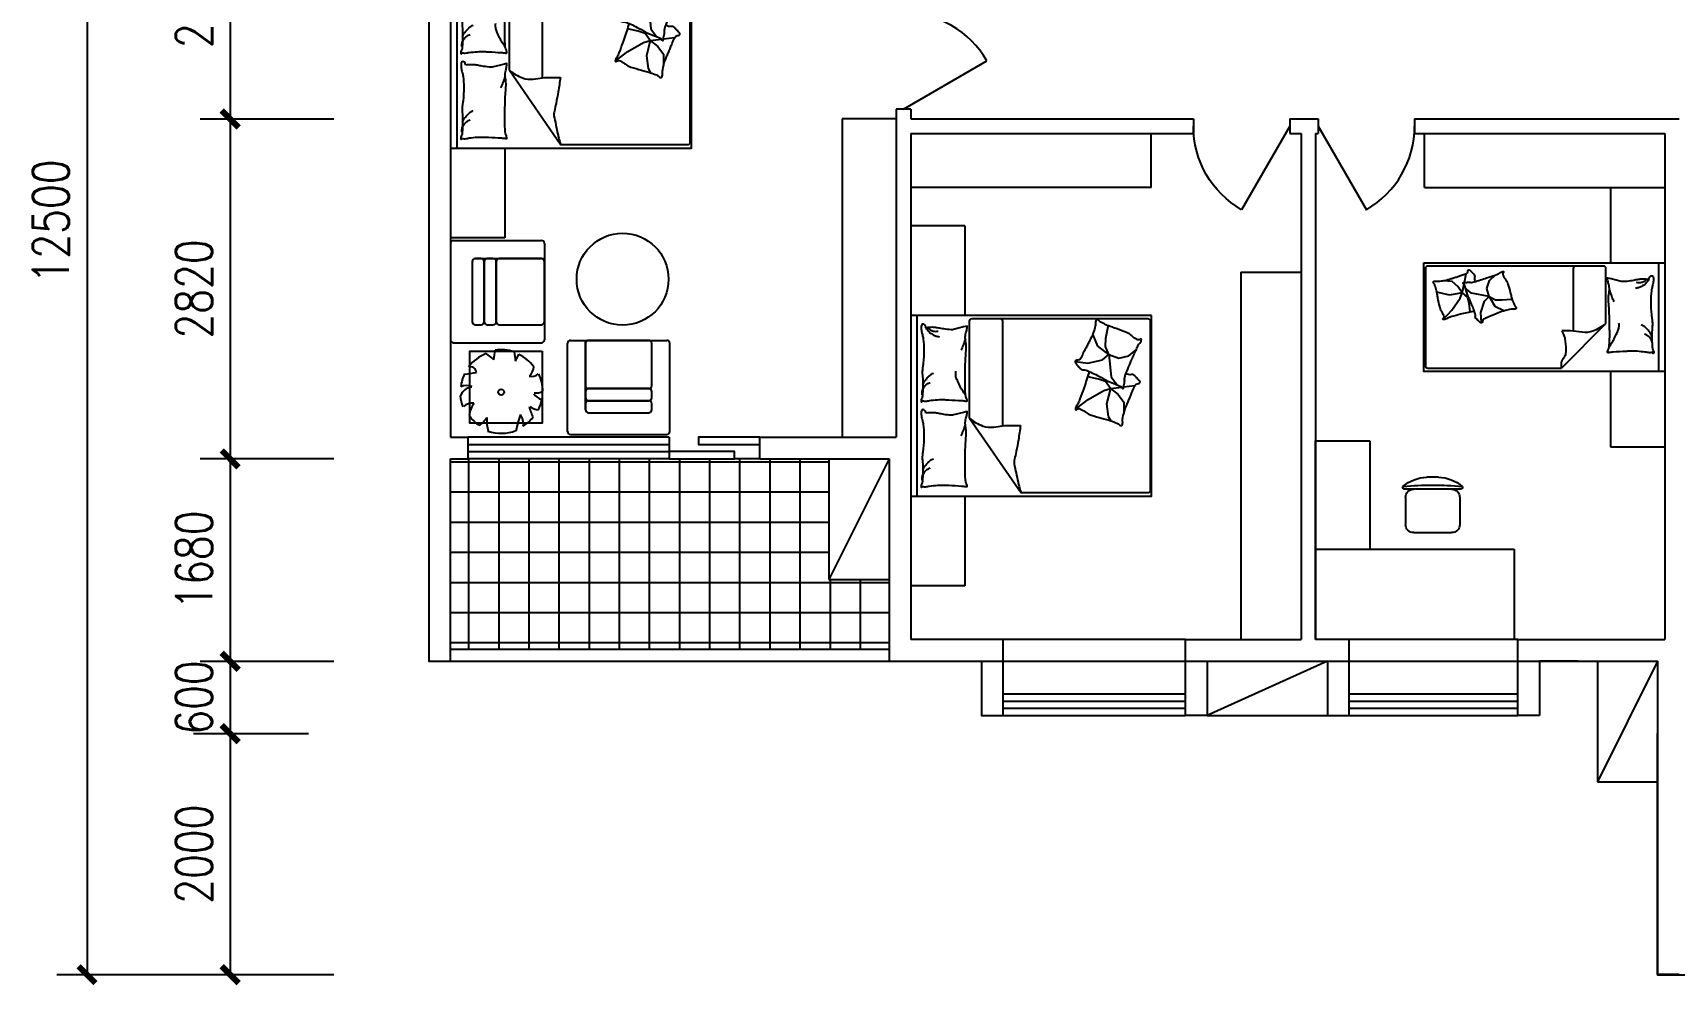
# Model space of a CAD drawing. Header units: millimetres. Extents: x 1580 to 35621, y 690 to 28147.
# Drawn here: x 3427 to 17051, y 11263 to 19173 of the extents above; entities that cross this region are included whole.
import ezdxf
from ezdxf.enums import TextEntityAlignment as Align

# ---------------------------------------------------------------- set-up
doc = ezdxf.new("R2010")
doc.units = ezdxf.units.MM
for name, color, linetype in [('AXIS', 3, 'Continuous'), ('FUR', 6, 'Continuous'), ('PUB_DIM', 3, 'Continuous'), ('RUB', 113, 'Continuous'), ('WALL', 4, 'Continuous'), ('WINDOW', 5, 'Continuous'), ('WINDOW_TEXT', 7, 'Continuous')]:
    doc.layers.add(name, color=color, linetype=linetype)
doc.styles.add('DIM_FONT', font='SIMPLEX.shx', dxfattribs={"width": 0.8})
doc.styles.add('SIMPLEX', font='SIMPLEX.SHX')
doc.styles.get("Standard").update_dxf_attribs({"font": 'arial.ttf'})
doc.dimstyles.new('AXIS', dxfattribs={"dimtxt": 300, "dimasz": 1, "dimexe": 250, "dimexo": 300, "dimgap": 150, "dimtad": 1, "dimdec": 0, "dimdsep": 46, "dimtxsty": 'DIM_FONT', "dimblk": '_DIMX', "dimblk1": 'ARCHTICK', "dimblk2": 'ARCHTICK', "dimcen": 0.1, "dimse1": 1, "dimse2": 1, "dimclrt": 7, "dimadec": 0, "dimazin": 0, "dimtfac": 1, "dimtdec": 0, "dimtix": 1, "dimtmove": 2, "dimatfit": 3, "dimldrblk": '_DIMX', "dimfxl": 1, "dimtolj": 1, "dimtzin": 0, "dimarcsym": 0})
doc.dimstyles.new('DIMB', dxfattribs={"dimtxt": 300, "dimasz": 1, "dimexe": 250, "dimexo": 300, "dimgap": 150, "dimtad": 1, "dimdec": 0, "dimdsep": 46, "dimtxsty": 'DIM_FONT', "dimblk": '_DIMX', "dimblk1": 'ARCHTICK', "dimblk2": 'ARCHTICK', "dimcen": 0.1, "dimse2": 1, "dimclrt": 7, "dimadec": 0, "dimazin": 0, "dimtfac": 1, "dimtdec": 0, "dimtix": 1, "dimtmove": 2, "dimatfit": 3, "dimldrblk": '_DIMX', "dimfxl": 1, "dimtolj": 1, "dimtzin": 0, "dimarcsym": 0})
doc.dimstyles.new('DIMN', dxfattribs={"dimtxt": 300, "dimasz": 1, "dimexe": 250, "dimexo": 300, "dimgap": 150, "dimtad": 1, "dimdec": 0, "dimdsep": 46, "dimtxsty": 'DIM_FONT', "dimblk": '_DIMX', "dimblk1": 'ARCHTICK', "dimblk2": 'ARCHTICK', "dimcen": 0.1, "dimclrt": 7, "dimadec": 0, "dimazin": 0, "dimtfac": 1, "dimtdec": 0, "dimtix": 1, "dimtmove": 2, "dimatfit": 3, "dimldrblk": '_DIMX', "dimfxl": 1, "dimtolj": 1, "dimtzin": 0, "dimarcsym": 0})

# ---------------------------------------------------------------- blocks, each defined once
blk = doc.blocks.new('_DIMX')
at = {"const_width": 50}
blk.add_lwpolyline([(-70, -70), (70, 70)], dxfattribs=at)
blk = doc.blocks.new('*D49')
at = {"color": 0, "linetype": 'ByBlock', "transparency": 16777216}
for p, q in [((-132999, -19050), (-135297, -19050)), ((-135047, -19051), (-135047, -31549)), ((-132999, -31550), (-135297, -31550))]:
    blk.add_line(p, q, dxfattribs=at)
at = {"layer": 'DEFPOINTS', "color": 0, "linetype": 'ByBlock', "transparency": 16777216}
for p in [(-132699, -19050), (-135047, -31550), (-132699, -31550)]:
    blk.add_point(p, dxfattribs=at)
at = {"color": 0, "linetype": 'ByBlock', "transparency": 16777216}
for p, rotation in [((-135047, -19050), 90), ((-135047, -31550), 270)]:
    blk.add_blockref('_DIMX', p, dxfattribs=dict(at, rotation=rotation))
at = {"color": 7, "linetype": 'ByBlock', "transparency": 16777216, "insert": (-135347, -25300), "char_height": 300, "attachment_point": 5, "rotation": 90, "style": 'DIM_FONT'}
blk.add_mtext('\\A1;12500', dxfattribs=at)
blk = doc.blocks.new('_ARCHTICK')
at = {"color": 0, "linetype": 'ByBlock', "const_width": 0.15}
blk.add_lwpolyline([(-0.5, -0.5), (0.5, 0.5)], dxfattribs=at)
blk = doc.blocks.new('*D48')
at = {"color": 0, "linetype": 'ByBlock', "transparency": 16777216}
blk.add_line((-133859, -29551), (-133859, -31549), dxfattribs=at)
at = {"layer": 'DEFPOINTS', "color": 0, "linetype": 'ByBlock', "transparency": 16777216}
for p in [(-132699, -29550), (-133859, -31550), (-132699, -31550)]:
    blk.add_point(p, dxfattribs=at)
at = {"color": 0, "linetype": 'ByBlock', "transparency": 16777216}
for p, rotation in [((-133859, -29550), 90), ((-133859, -31550), 270)]:
    blk.add_blockref('_DIMX', p, dxfattribs=dict(at, rotation=rotation))
at = {"color": 7, "linetype": 'ByBlock', "transparency": 16777216, "insert": (-134159, -30550), "char_height": 300, "attachment_point": 5, "rotation": 90, "style": 'DIM_FONT'}
blk.add_mtext('\\A1;2000', dxfattribs=at)
blk = doc.blocks.new('_DBLK')
blk.add_line((-0.5, 0), (0, -0.866))
blk.add_arc((-0.5, 0), 1, 300, 0)
at = {"style": 'SIMPLEX', "flags": 9}
blk.add_attdef('A', text='', height=1, dxfattribs=at).set_placement((0, 1.5), align=Align.MIDDLE)
blk = doc.blocks.new('M_C54TQD')
for p, q in [((0, -52), (1500, -52)), ((26, -509), (26, -1968)), ((853, -489), (46, -489)), ((853, -489), (1472, -916)), ((46, -761), (915, -761)), ((1472, -1968), (1472, -916)), ((395, -1471), (369, -1593)), ((381, -1368), (395, -1471)), ((528, -1559), (509, -1470)), ((698, -1472), (623, -1603)), ((778, -1368), (698, -1472)), ((188, -1621), (90, -1638)), ((161, -1514), (137, -1518)), ((255, -1552), (161, -1514)), ((257, -1618), (188, -1621)), ((324, -1645), (255, -1552)), ((324, -1645), (257, -1618)), ((369, -1593), (324, -1645)), ((548, -1617), (528, -1559)), ((605, -1658), (548, -1617)), ((623, -1603), (605, -1658)), ((605, -1658), (734, -1626)), ((734, -1626), (837, -1640)), ((90, -1638), (87, -1645)), ((324, -1645), (510, -1664)), ((324, -1645), (355, -1728)), ((355, -1728), (335, -1810)), ((510, -1664), (560, -1700)), ((560, -1700), (572, -1709)), ((592, -1767), (580, -1861)), ((605, -1658), (594, -1752)), ((605, -1658), (655, -1721)), ((655, -1721), (720, -1769)), ((720, -1769), (813, -1769)), ((837, -1640), (873, -1660)), ((335, -1810), (281, -1873)), ((46, -1988), (1452, -1988))]:
    blk.add_line(p, q)
blk.add_lwpolyline([(0, -2000), (0, 0), (1500, 0), (1500, -2000)], close=True)
for points in [[(101, -127, -0.263368), (73, -108, -0.494818), (82, -89, -0.049225), (100, -88, -0.036831), (124, -89, -0.031893), (161, -97, 0.035782), (195, -104, 0.032941), (285, -110, 0.026564), (396, -104, 0.017905), (434, -99, -0.033397), (454, -97, -0.03204), (491, -97, 0.018442), (555, -101, 0.010837), (620, -100, 0.014624), (668, -97, 0.111249), (691, -89, -0.153708), (708, -86, -0.076444), (715, -87, -0.215512), (717, -89, -0.585858), (714, -92, 0.363489), (709, -95, 0.191716), (709, -106, -0.129675), (711, -123, -0.01735), (708, -140, 0.019326), (706, -155, 0.018818), (699, -223, 0.021828), (698, -283, 0.006204), (700, -316, 0.001963), (706, -423, 0.028341), (710, -459, -0.117014), (709, -468, -0.36606), (708, -469, -0.03973), (694, -466, -0.048309), (681, -461, 0.062981), (670, -457, 0.04058), (647, -454, 0.014345), (580, -451, 0.005484), (454, -452, 0.007153), (358, -455, 0.008762), (316, -458, -0.008153), (270, -461, -0.06251), (213, -456, 0.078669), (167, -454, 0.047825), (145, -459, -0.034494), (114, -466, -0.023571), (89, -469, -0.510228), (88, -468), (95, -438), (116, -356, 0.073041), (118, -336, 0.023305), (112, -275, 0.018299), (108, -252, -0.01097), (101, -214, -0.042281), (98, -180, -0.027201), (101, -126)], [(101, -127, -0.077379), (136, -152, -0.077379), (161, -187, -0.047525), (171, -211, -0.047525), (176, -238)], [(575, -101, 0.027842), (551, -111, 0.048685), (539, -119, 0.023666), (511, -144, 0.031223), (492, -164, 0.046801), (486, -172, 0.023191), (478, -189)], [(657, -95, 0.088153), (622, -98, 0.088153), (591, -114, 0.077547), (569, -135, 0.077547), (555, -162)], [(810, -127, -0.263368), (782, -108, -0.494818), (791, -89, -0.049225), (809, -88, -0.036831), (833, -89, -0.031893), (871, -97, 0.035782), (905, -104, 0.032941), (994, -110, 0.026564), (1106, -104, 0.017905), (1143, -99, -0.033397), (1163, -97, -0.03204), (1200, -97, 0.018442), (1265, -101, 0.010837), (1329, -100, 0.014624), (1377, -97, 0.111249), (1400, -89, -0.153708), (1417, -86, -0.076444), (1424, -87, -0.215512), (1426, -89, -0.585858), (1423, -92, 0.363489), (1419, -95, 0.191716), (1419, -106, -0.129675), (1421, -123, -0.01735), (1418, -140, 0.019326), (1415, -155, 0.018818), (1408, -223, 0.021828), (1407, -283, 0.006204), (1409, -316, 0.001963), (1415, -423, 0.028341), (1419, -459, -0.117014), (1419, -468, -0.36606), (1417, -469, -0.03973), (1404, -466, -0.048309), (1390, -461, 0.062981), (1379, -457, 0.04058), (1356, -454, 0.014345), (1289, -451, 0.005484), (1164, -452, 0.007153), (1067, -455, 0.008762), (1025, -458, -0.008153), (979, -461, -0.06251), (922, -456, 0.078669), (877, -454, 0.047825), (854, -459, -0.034494), (823, -466, -0.023571), (798, -469, -0.510228), (797, -468), (805, -438), (825, -356, 0.073041), (827, -336, 0.023305), (821, -275, 0.018299), (817, -252, -0.01097), (810, -214, -0.042281), (807, -180, -0.027201), (810, -126)], [(1284, -101, 0.027842), (1260, -111, 0.048685), (1248, -119, 0.023666), (1220, -144, 0.031223), (1201, -164, 0.046801), (1196, -172, 0.023191), (1188, -189)], [(1366, -95, 0.088153), (1332, -98, 0.088153), (1300, -114, 0.077547), (1279, -135, 0.077547), (1265, -162)], [(99, -143, -0.05369), (114, -156, -0.070312), (122, -168, -0.015448), (125, -177, -0.013244), (129, -187, -0.082127), (132, -205, -0.064164), (129, -228)], [(661, -455, 0.016108), (622, -429, 0.024599), (595, -414, 0.009477), (546, -391, 0.015937), (516, -378, 0.072521), (500, -375, 0.033339), (463, -375)], [(191, -454, 0.009729), (219, -445, 0.009729), (246, -435, 0.007971), (267, -426, 0.007971), (289, -416)], [(853, -489, -0.085272), (917, -599, -0.124044), (926, -686), (912, -782), (914, -912)], [(901, -454, 0.009729), (928, -445, 0.009729), (955, -435, 0.007971), (977, -426, 0.007971), (998, -416)], [(914, -912, 0.007867), (1032, -894, 0.009508), (1128, -876, 0.006616), (1193, -862, -0.023828), (1212, -858, -0.080713), (1230, -859, -0.009591), (1383, -891, -0.013133), (1416, -899, -0.007859), (1472, -916)], [(464, -1480, 0.025626), (476, -1478, 0.0108), (605, -1436, 0.00456), (692, -1405, 0.01125), (727, -1391, 0.069394), (746, -1380, -0.079756), (763, -1371, -0.106399), (778, -1368, -0.328642), (782, -1372, -0.299547), (779, -1378, 0.189917), (774, -1387, 0.033518), (773, -1397, 0.075627), (773, -1402, 0.053489), (776, -1410, 0.017838), (788, -1432, 0.038394), (805, -1456, -0.059529), (816, -1472, -0.035943), (826, -1498, -0.011245), (852, -1585, -0.006203), (862, -1624, 0.010783), (868, -1647, 0.019485), (873, -1660, 0.005062), (892, -1710, 0.101392), (909, -1736, -0.223768), (914, -1749, -0.25558), (911, -1754, -0.081563), (895, -1759, -0.071805), (878, -1759, 0.069985), (861, -1759, 0.03546), (801, -1772, 0.029432), (732, -1797, 0.001554), (699, -1811, -0.00152), (665, -1826, -0.004735), (629, -1840, 0.00382), (586, -1859, 0.296001), (564, -1891, -0.649774), (542, -1900, -0.02319), (538, -1895, 0.0288), (534, -1892, 0.005727), (527, -1886, -0.004358), (519, -1878, -0.027528), (502, -1861, -0.046214), (493, -1850, -0.194121), (490, -1833, 0.133719), (489, -1809, 0.005779), (482, -1787, 0.008882)]]:
    blk.add_lwpolyline(points, format="xyb")
blk.add_lwpolyline([(58, -1583, 0.101392), (40, -1559, -0.223768), (34, -1546, -0.25558), (36, -1541, -0.081563), (52, -1535, -0.071805), (69, -1534, 0.069985), (86, -1532, 0.03546), (145, -1515, 0.029432), (211, -1485, 0.001554), (244, -1468, -0.00152), (276, -1451, -0.004735), (311, -1433, 0.00382), (353, -1412, 0.296001), (372, -1378, -0.649774), (393, -1367, -0.02319), (398, -1372, 0.0288), (402, -1375, 0.005727), (409, -1380, -0.004358), (418, -1387, -0.027528), (436, -1403, -0.046214), (445, -1414, -0.194121), (450, -1430, 0.133719), (453, -1454, 0.011505), (471, -1496, 0.008882), (497, -1550, 0.012426), (535, -1618, -0.033612), (547, -1644), (570, -1701), (588, -1744, 0.224341), (603, -1757, -0.722772), (603, -1766, -0.103513), (599, -1767, 0.053465), (592, -1767, 0.030109), (569, -1772, -0.031436), (547, -1776, -0.05324), (532, -1776, 0.05518), (517, -1777, 0.056271), (492, -1783, 0.0108), (366, -1835, 0.00456), (281, -1873, 0.01125), (247, -1889, 0.069394), (229, -1902, -0.079756), (213, -1912, -0.106399), (199, -1915, -0.328642), (195, -1912, -0.299547), (196, -1906, 0.189917), (201, -1896, 0.033518), (202, -1886, 0.075627), (201, -1882, 0.053489), (197, -1874, 0.017838), (184, -1853, 0.038394), (165, -1830, -0.059529), (153, -1815, -0.035943), (140, -1790, -0.011245), (108, -1705, -0.006203), (95, -1667, 0.010783), (87, -1645, 0.019485), (82, -1632, 0.005062)], format="xyb", close=True)
for centre, start, end in [((46, -509), 90, 180), ((46, -741), 180, 270), ((46, -1968), 180, 270), ((1452, -1968), 270, 0)]:
    blk.add_arc(centre, 20, start, end)
at = {"style": 'DIM_FONT', "width": 0.8, "flags": 9}
for tag in ['XSIZE', 'YSIZE']:
    blk.add_attdef(tag, (0, 0), '', height=0.5, dxfattribs=at)
blk = doc.blocks.new('*D45')
at = {"color": 0, "linetype": 'ByBlock', "transparency": 16777216}
for p, q in [((-132999, -24450), (-134109, -24450)), ((-133859, -24451), (-133859, -27269)), ((-132999, -27270), (-134109, -27270))]:
    blk.add_line(p, q, dxfattribs=at)
at = {"layer": 'DEFPOINTS', "color": 0, "linetype": 'ByBlock', "transparency": 16777216}
for p in [(-132699, -24450), (-133859, -27270), (-132699, -27270)]:
    blk.add_point(p, dxfattribs=at)
at = {"color": 0, "linetype": 'ByBlock', "transparency": 16777216}
for p, rotation in [((-133859, -24450), 90), ((-133859, -27270), 270)]:
    blk.add_blockref('_DIMX', p, dxfattribs=dict(at, rotation=rotation))
at = {"color": 7, "linetype": 'ByBlock', "transparency": 16777216, "insert": (-134159, -25860), "char_height": 300, "attachment_point": 5, "rotation": 90, "style": 'DIM_FONT'}
blk.add_mtext('\\A1;2820', dxfattribs=at)
blk = doc.blocks.new('M_C33SQR')
for p, q in [((-433, 755), (-433, 25)), ((392, 780), (-408, 780)), ((417, 755), (417, 25)), ((242, 600), (-258, 600)), ((267, 575), (267, 0)), ((392, 0), (-408, 0))]:
    blk.add_line(p, q)
for points in [[(242, 600), (-258, 600, 0.414214), (-283, 575), (-283, 525, 0.414214), (-258, 500), (242, 500, 0.414214), (267, 525), (267, 575, 0.414214)], [(242, 500), (-258, 500, 0.414214), (-283, 475), (-283, 425, 0.414214), (-258, 400), (242, 400, 0.414214), (267, 425), (267, 475, 0.414214)], [(242, 400), (-258, 400, 0.414214), (-283, 375), (-283, 25, 0.414214), (-258, 0), (242, 0, 0.414214), (267, 25), (267, 375, 0.414214)]]:
    blk.add_lwpolyline(points, format="xyb", close=True)
for centre, start, end in [((-408, 755), 90, 180), ((392, 755), 0, 90), ((242, 575), 0, 90), ((-408, 25), 180, 270), ((392, 25), 270, 0)]:
    blk.add_arc(centre, 25, start, end)
at = {"width": 0.8, "flags": 9}
for tag in ['XSIZE', 'YSIZE']:
    blk.add_attdef(tag, (0, 0), '', height=0.5, dxfattribs=at)
blk = doc.blocks.new('*D46')
at = {"color": 0, "linetype": 'ByBlock', "transparency": 16777216}
for p, q in [((-132999, -27270), (-134109, -27270)), ((-133859, -27271), (-133859, -28949)), ((-132999, -28950), (-134109, -28950))]:
    blk.add_line(p, q, dxfattribs=at)
at = {"layer": 'DEFPOINTS', "color": 0, "linetype": 'ByBlock', "transparency": 16777216}
for p in [(-132699, -27270), (-133859, -28950), (-132699, -28950)]:
    blk.add_point(p, dxfattribs=at)
at = {"color": 0, "linetype": 'ByBlock', "transparency": 16777216}
for p, rotation in [((-133859, -27270), 90), ((-133859, -28950), 270)]:
    blk.add_blockref('_DIMX', p, dxfattribs=dict(at, rotation=rotation))
at = {"color": 7, "linetype": 'ByBlock', "transparency": 16777216, "insert": (-134159, -28110), "char_height": 300, "attachment_point": 5, "rotation": 90, "style": 'DIM_FONT'}
blk.add_mtext('\\A1;1680', dxfattribs=at)
blk = doc.blocks.new('*D47')
at = {"color": 0, "linetype": 'ByBlock', "transparency": 16777216}
for p, q in [((-132999, -28950), (-134109, -28950)), ((-133859, -28949), (-133859, -28948)), ((-133859, -28950), (-133859, -29550)), ((-133859, -29551), (-133859, -29552))]:
    blk.add_line(p, q, dxfattribs=at)
at = {"layer": 'DEFPOINTS', "color": 0, "linetype": 'ByBlock', "transparency": 16777216}
for p in [(-132699, -28950), (-133859, -29550), (-132699, -29550)]:
    blk.add_point(p, dxfattribs=at)
at = {"color": 0, "linetype": 'ByBlock', "transparency": 16777216}
for p, rotation in [((-133859, -28950), 270), ((-133859, -29550), 90)]:
    blk.add_blockref('_DIMX', p, dxfattribs=dict(at, rotation=rotation))
at = {"color": 7, "linetype": 'ByBlock', "transparency": 16777216, "insert": (-134159, -29250), "char_height": 300, "attachment_point": 5, "rotation": 90, "style": 'DIM_FONT'}
blk.add_mtext('\\A1;600', dxfattribs=at)
blk = doc.blocks.new('M_C56KIS')
for p, q in [((62, 318), (72, 242)), ((72, 242), (101, 299)), ((101, 299), (101, 299))]:
    blk.add_line(p, q)
blk.add_lwpolyline([(294, 325), (294, -275), (-306, -275), (-306, 325)], close=True)
blk.add_circle((-46, -16), 24.7)
for centre, radius, start, end in [((-46, -12), 340, 112.0103, 142.6392), ((-371, -22), 380, 45.9782, 58.5315), ((-666, 365), 570, 348.5728, 356.6649), ((-46, -12), 348, 72.0426, 98.475), ((-46, -12), 341, 37.2751, 64.8245), ((-402, 850), 718, 274.1465, 282.1238), ((-307, 139), 56.5, 8.941, 100.0107), ((82, 215), 145, 319.7203, 351.7151), ((-46, -12), 345, 0.5321, 25.5856), ((-277, -88), 115, 97.3912, 159.6952), ((-332, -105), 143, 71.8009, 110.5991), ((-46, -12), 338, 154.3498, 173.0356), ((207, 198), 84.2, 254.8555, 310.96), ((-46, -12), 342, 185.9236, 201.5277), ((-287, -214), 106, 81.8314, 131.8278), ((-119, -230), 194, 141.6582, 174.3093), ((1199, 167), 1058, 196.6397, 201.9099), ((262, -63), 99.6, 227.0454, 270.9651), ((241, 102), 125, 263.2775, 297.8128), ((333, 45), 131, 215.3868, 249.7411), ((-46, -12), 344, 334.0767, 348.9021), ((-46, -12), 333, 216.594, 237.4464), ((-456, -26), 353, 310.8536, 325.193), ((259, -243), 425, 177.9455, 193.2146), ((1320, -611), 1274, 161.2865, 167.5451), ((-13, -284), 151, 354.7323, 32.8544), ((-46, -12), 339, 302.6098, 320.6752), ((-46, -12), 346, 251.5307, 290.63)]:
    blk.add_arc(centre, radius, start, end)
at = {"style": 'DIM_FONT', "width": 0.8, "flags": 9}
for tag in ['XSIZE', 'YSIZE']:
    blk.add_attdef(tag, (0, 0), '', height=0.5, dxfattribs=at)
blk = doc.blocks.new('_WBLK')
for p, q in [((-0.5, 0.5), (0.5, 0.5)), ((0.5, 0.1667), (-0.5, 0.1667)), ((0.5, -0.1667), (-0.5, -0.1667)), ((-0.5, -0.5), (0.5, -0.5))]:
    blk.add_line(p, q)
at = {"layer": 'WINDOW_TEXT', "style": 'SIMPLEX', "flags": 9}
blk.add_attdef('A', text='', height=1, dxfattribs=at).set_placement((0, 1.5), align=Align.MIDDLE)
blk = doc.blocks.new('*D44')
at = {"color": 0, "linetype": 'ByBlock', "transparency": 16777216}
for p, q in [((-132999, -22450), (-134109, -22450)), ((-133859, -22451), (-133859, -24449)), ((-132999, -24450), (-134109, -24450))]:
    blk.add_line(p, q, dxfattribs=at)
at = {"layer": 'DEFPOINTS', "color": 0, "linetype": 'ByBlock', "transparency": 16777216}
for p in [(-132699, -22450), (-133859, -24450), (-132699, -24450)]:
    blk.add_point(p, dxfattribs=at)
at = {"color": 0, "linetype": 'ByBlock', "transparency": 16777216}
for p, rotation in [((-133859, -22450), 90), ((-133859, -24450), 270)]:
    blk.add_blockref('_DIMX', p, dxfattribs=dict(at, rotation=rotation))
at = {"color": 7, "linetype": 'ByBlock', "transparency": 16777216, "insert": (-134159, -23450), "char_height": 300, "attachment_point": 5, "rotation": 90, "style": 'DIM_FONT'}
blk.add_mtext('\\A1;2000', dxfattribs=at)
blk = doc.blocks.new('M_C55HKH')
for p, q in [((0, -52), (900, -52)), ((26, -509), (26, -1968)), ((503, -489), (46, -489)), ((503, -489), (872, -858)), ((46, -761), (564, -761)), ((872, -1968), (872, -858)), ((299, -1273), (295, -1270)), ((307, -1352), (299, -1273)), ((305, -1407), (307, -1352)), ((357, -1410), (393, -1337)), ((393, -1337), (392, -1318)), ((146, -1456), (100, -1409)), ((211, -1478), (146, -1456)), ((278, -1459), (211, -1478)), ((278, -1459), (251, -1606)), ((278, -1459), (305, -1407)), ((278, -1459), (357, -1410)), ((317, -1498), (278, -1459)), ((412, -1527), (317, -1498)), ((251, -1606), (219, -1643)), ((286, -1639), (333, -1628)), ((333, -1628), (405, -1618)), ((495, -1523), (412, -1527)), ((163, -1664), (89, -1649)), ((154, -1766), (147, -1841)), ((196, -1718), (154, -1766)), ((249, -1682), (175, -1667)), ((249, -1682), (196, -1718)), ((219, -1643), (211, -1652)), ((249, -1682), (286, -1639)), ((249, -1682), (266, -1787)), ((292, -1700), (249, -1682)), ((391, -1769), (292, -1700)), ((469, -1839), (391, -1769)), ((266, -1787), (243, -1892)), ((46, -1988), (852, -1988))]:
    blk.add_line(p, q)
blk.add_lwpolyline([(0, -2000), (0, 0), (900, 0), (900, -2000)], close=True)
for points in [[(135, -134, -0.263368), (107, -115, -0.494818), (116, -96, -0.049225), (134, -94, -0.036831), (158, -96, -0.031893), (196, -104, 0.035782), (230, -111, 0.032941), (319, -117, 0.026564), (430, -111, 0.017905), (468, -106, -0.033397), (488, -104, -0.03204), (525, -104, 0.018442), (590, -107, 0.010837), (654, -107, 0.014624), (702, -104, 0.111249), (725, -96, -0.153708), (742, -92, -0.076444), (749, -94, -0.215512), (751, -96, -0.585858), (748, -99, 0.363489), (744, -102, 0.191716), (743, -113, -0.129675), (745, -130, -0.01735), (742, -147, 0.019326), (740, -162, 0.018818), (733, -230, 0.021828), (732, -289, 0.006204), (734, -323, 0.001963), (740, -430, 0.028341), (744, -466, -0.117014), (744, -475, -0.36606), (742, -476, -0.03973), (728, -473, -0.048309), (715, -468, 0.062981), (704, -464, 0.04058), (681, -461, 0.014345), (614, -458, 0.005484), (488, -459, 0.007153), (392, -462, 0.008762), (350, -465, -0.008153), (304, -468, -0.06251), (247, -463, 0.078669), (201, -461, 0.047825), (179, -466, -0.034494), (148, -473, -0.023571), (123, -476, -0.510228), (122, -475), (129, -445), (150, -363, 0.073041), (152, -343, 0.023305), (146, -282, 0.018299), (142, -259, -0.01097), (135, -221, -0.042281), (132, -187, -0.027201), (135, -133)], [(135, -134, -0.077379), (170, -159, -0.077379), (195, -194, -0.047525), (205, -218, -0.047525), (210, -244)], [(609, -107, 0.027842), (585, -118, 0.048685), (573, -126, 0.023666), (545, -150, 0.031223), (526, -171, 0.046801), (521, -179, 0.023191), (513, -196)], [(691, -102, 0.088153), (656, -105, 0.088153), (625, -120, 0.077547), (604, -142, 0.077547), (590, -169)], [(133, -150, -0.05369), (148, -163, -0.070312), (156, -175, -0.015448), (159, -183, -0.013244), (163, -194, -0.082127), (166, -212, -0.064164), (163, -235)], [(695, -462, 0.016108), (656, -436, 0.024599), (629, -421, 0.009477), (580, -397, 0.015937), (550, -385, 0.072521), (534, -381, 0.033339), (498, -381)], [(225, -460, 0.009729), (253, -451, 0.009729), (280, -441, 0.007971), (301, -432, 0.007971), (323, -423)], [(503, -489, -0.085272), (566, -599, -0.124044), (575, -686), (562, -782), (563, -854)], [(563, -854, -0.027362), (602, -838, -0.040834), (629, -830, -0.038441), (717, -821, -0.076528), (761, -826, -0.103649), (788, -840, 0.093398), (818, -857, 0.072727), (841, -861, 0.052315), (872, -858)], [(400, -1581, 0.025626), (402, -1591, 0.0108), (426, -1697, 0.00456), (445, -1769, 0.01125), (454, -1797, 0.069394), (462, -1813, -0.079756), (468, -1827, -0.106399), (469, -1839, -0.328642), (466, -1842, -0.299547), (461, -1840, 0.189917), (454, -1835, 0.033518), (446, -1833, 0.075627), (442, -1833, 0.053489), (436, -1835, 0.017838), (418, -1843, 0.038394), (397, -1855, -0.059529), (384, -1862, -0.035943), (362, -1869, -0.011245), (291, -1884, -0.006203), (259, -1889, 0.010783), (241, -1893, 0.019485), (230, -1895, 0.005062), (188, -1908, 0.101392), (167, -1919, -0.223768), (156, -1922, -0.25558), (153, -1920, -0.081563), (150, -1907, -0.071805), (151, -1893, 0.069985), (152, -1879, 0.03546), (145, -1831, 0.029432), (130, -1774, 0.001554), (121, -1746, -0.00152), (112, -1718, -0.004735), (102, -1689, 0.00382), (91, -1653, 0.296001), (66, -1634, -0.649774), (61, -1616, -0.02319), (65, -1613, 0.0288), (68, -1610, 0.005727), (73, -1605, -0.004358), (80, -1599, -0.027528), (94, -1586, -0.046214), (104, -1580, -0.194121), (117, -1579, 0.133719), (137, -1580, 0.005779), (155, -1575, 0.008882)]]:
    blk.add_lwpolyline(points, format="xyb")
blk.add_lwpolyline([(345, -1251, 0.101392), (366, -1238, -0.223768), (377, -1234, -0.25558), (380, -1236, -0.081563), (384, -1249, -0.071805), (384, -1263, 0.069985), (384, -1277, 0.03546), (394, -1324, 0.029432), (414, -1380, 0.001554), (425, -1407, -0.00152), (437, -1434, -0.004735), (448, -1462, 0.00382), (462, -1497, 0.296001), (488, -1515, -0.649774), (495, -1532, -0.02319), (491, -1536, 0.0288), (488, -1539, 0.005727), (484, -1544, -0.004358), (478, -1551, -0.027528), (464, -1564, -0.046214), (455, -1571, -0.194121), (442, -1573, 0.133719), (422, -1574, 0.011505), (387, -1586, 0.008882), (343, -1604, 0.012426), (286, -1629, -0.033612), (264, -1637), (218, -1652), (182, -1663, 0.224341), (170, -1674, -0.722772), (163, -1673, -0.103513), (163, -1670, 0.053465), (163, -1664, 0.030109), (161, -1646, -0.031436), (159, -1628, -0.05324), (160, -1616, 0.05518), (161, -1604, 0.056271), (157, -1583, 0.0108), (124, -1480, 0.00456), (100, -1409, 0.01125), (89, -1381, 0.069394), (80, -1366, -0.079756), (73, -1353, -0.106399), (71, -1341, -0.328642), (74, -1338, -0.299547), (79, -1340, 0.189917), (86, -1344, 0.033518), (94, -1345, 0.075627), (98, -1345, 0.053489), (104, -1343, 0.017838), (122, -1333, 0.038394), (141, -1319, -0.059529), (154, -1311, -0.035943), (175, -1303, -0.011245), (245, -1283, -0.006203), (276, -1275, 0.010783), (295, -1270, 0.019485), (305, -1266, 0.005062)], format="xyb", close=True)
for centre, start, end in [((46, -509), 90, 180), ((46, -741), 180, 270), ((46, -1968), 180, 270), ((852, -1968), 270, 0)]:
    blk.add_arc(centre, 20, start, end)
at = {"style": 'DIM_FONT', "width": 0.8, "flags": 9}
for tag in ['XSIZE', 'YSIZE']:
    blk.add_attdef(tag, (0, 0), '', height=0.5, dxfattribs=at)
blk = doc.blocks.new('M_C36OAK')
for p, q in [((-447, 1650), (-447, 750)), ((3, 1650), (-447, 1650)), ((3, 750), (3, 1650)), ((-1199, 1247), (-739, 1247)), ((-1019, 1347), (-920, 1347)), ((-1194, 1180), (-1194, 955)), ((-744, 1180), (-744, 955)), ((-1127, 887), (-812, 887)), ((-1647, 750), (-1647, 0)), ((3, 750), (-1647, 750)), ((3, 0), (3, 750)), ((-1647, 0), (3, 0))]:
    blk.add_line(p, q)
for centre, radius, start, end in [((-1208, 1263), 10, 130.7265, 202.67), ((-1199, 1267), 20, 202.67, 270), ((-1009, 1032), 316, 91.7651, 130.7265), ((-969, -1431), 2713, 84.8023, 95.1977), ((-1127, 1180), 67.5, 90, 180), ((-929, 1032), 316, 49.2735, 88.2349), ((-812, 1180), 67.5, 0, 90), ((-739, 1267), 20, 270, 337.33), ((-730, 1263), 10, 337.33, 49.2735), ((-1127, 955), 67.5, 180, 270), ((-812, 955), 67.5, 270, 0)]:
    blk.add_arc(centre, radius, start, end)
at = {"width": 0.8, "flags": 9}
for tag in ['XSIZE', 'YSIZE']:
    blk.add_attdef(tag, (0, 0), '', height=0.5, dxfattribs=at)
blk = doc.blocks.new('A$C102A0961')
at = {"layer": 'RUB'}
h = blk.add_hatch(dxfattribs=at)
h.set_pattern_fill('NET', color=256, scale=2000, style=0)
h.set_pattern_definition([(0, (70296.6, 3363.12), (0, 250), []), (90, (70296.6, 3363.12), (-250, 2e-14), [])])
h.paths.add_polyline_path([(5281.3, 8574.1), (3614, 8574.1), (3466.8, 8574.1), (3466.8, 6994.1), (7106.8, 6994.1), (7106.8, 7574.1), (6606.8, 7574.1), (6606.8, 8574.1), (6033.4, 8574.1), (5823.7, 8574.1)])
for p, q in [((6033.4, 8574.1), (5823.7, 8574.1)), ((6606.8, 8574.1), (6606.8, 7574.1)), ((7106.8, 8574.1), (6606.8, 7574.1)), ((6606.8, 7574.1), (7106.8, 7574.1)), ((3466.8, 6994.1), (7106.8, 6994.1)), ((9567.8, 7074.1), (8055.6, 7074.1)), ((12326.8, 7074.1), (10927.5, 7074.1)), ((3466.8, 6894.1), (7106.8, 6894.1)), ((10747.5, 6894.1), (9747.8, 6444.1)), ((13486.8, 6894.1), (12986.8, 5894.1)), ((12986.8, 6894.1), (12986.8, 5894.1)), ((9747.8, 6444.1), (10747.5, 6444.1)), ((12986.8, 5894.1), (13486.8, 5894.1))]:
    blk.add_line(p, q)
at = {"layer": 'AXIS'}
blk.add_line((1332.9, 6294.1), (2286.8, 6294.1), dxfattribs=at)
at = {"layer": 'FUR'}
for p, q in [((6716.8, 11394.1), (6716.8, 8754.1)), ((7166.8, 11394.1), (6716.8, 11394.1)), ((9283.2, 10824.1), (9283.2, 11274.1)), ((11550.5, 10824.1), (11550.5, 11274.1)), ((3916.8, 11151.2), (3916.8, 10408.4)), ((9283.2, 10824.1), (7286.8, 10824.1)), ((11550.5, 10824.1), (13546.8, 10824.1)), ((13096.8, 10824.1), (13096.8, 10199.1)), ((7736.8, 10506.3), (7286.8, 10506.3)), ((7736.8, 10506.3), (7736.8, 9763.4)), ((3916.8, 10408.4), (3466.8, 10408.4)), ((10026.8, 10123.5), (10026.8, 7074.1)), ((10026.8, 10123.5), (10526.8, 10123.5)), ((13096.8, 9299.1), (13096.8, 8674.2)), ((13096.8, 8674.2), (13546.8, 8674.2)), ((7736.8, 8263.4), (7736.8, 7520.6)), ((7736.8, 7520.6), (7286.8, 7520.6))]:
    blk.add_line(p, q, dxfattribs=at)
for points in [[(5281.3, 8754.1), (5281.3, 8574.1), (5823.7, 8574.1), (5823.7, 8634.1), (5281.3, 8634.1)], [(6033.4, 8754.1), (5524.7, 8754.1), (5524.7, 8694.1), (6033.4, 8694.1)]]:
    blk.add_lwpolyline(points, dxfattribs=at)
blk.add_circle((4895.5, 10064.6), 381.2, dxfattribs=at)
at = {"layer": 'WALL'}
for p, q in [((3286.8, 15894.1), (3286.8, 8574.1)), ((3466.8, 13394.1), (3466.8, 8754.1)), ((7286.8, 11475.5), (7166.8, 11475.5)), ((7166.8, 11475.5), (7166.8, 11394.1)), ((7286.8, 11475.5), (7286.8, 11394.1)), ((7166.8, 11394.1), (7166.8, 8754.1)), ((7286.8, 11394.1), (9633, 11394.1)), ((9633, 11394.1), (9633, 11274.1)), ((10433, 11394.1), (10433, 11274.1)), ((10433, 11394.1), (10669.3, 11394.1)), ((10669.3, 11394.1), (10669.3, 11274.1)), ((11469.3, 11394.1), (13666.8, 11394.1)), ((11469.3, 11394.1), (11469.3, 11274.1)), ((7286.8, 11274.1), (9633, 11274.1)), ((7286.8, 11274.1), (7286.8, 7074.1)), ((10433, 11274.1), (10526.8, 11274.1)), ((10526.8, 11274.1), (10526.8, 7074.1)), ((10646.8, 11274.1), (10646.8, 7074.1)), ((10646.8, 11274.1), (10669.3, 11274.1)), ((11469.3, 11274.1), (13546.8, 11274.1)), ((13546.8, 11274.1), (13546.8, 7074.1)), ((3466.8, 8754.1), (3614, 8754.1)), ((3614, 8574.1), (3614, 8754.1)), ((6033.4, 8574.1), (6033.4, 8754.1)), ((6033.4, 8754.1), (7166.8, 8754.1)), ((3286.8, 8574.1), (3286.8, 6894.1)), ((3466.8, 6894.1), (3466.8, 8574.1)), ((3466.8, 8574.1), (3614, 8574.1)), ((6033.4, 8574.1), (7106.8, 8574.1)), ((7106.8, 8574.1), (7106.8, 6894.1)), ((3286.8, 6894.1), (3466.8, 6894.1)), ((10053.2, 6894.1), (10747.5, 6894.1)), ((12529.3, 6894.1), (13486.8, 6894.1)), ((13486.8, 6894.1), (13486.8, 6294.1)), ((9747.8, 6444.1), (9567.8, 6444.1)), ((12506.8, 6444.1), (12326.8, 6444.1)), ((13486.8, 4294.1), (13486.8, 6294.1)), ((13666.8, 4294.1), (13486.8, 4294.1))]:
    blk.add_line(p, q, dxfattribs=at)
for points in [[(7106.8, 6894.1), (7875.6, 6894.1), (7875.6, 6444.1), (8055.6, 6444.1), (8055.6, 7074.1), (7286.8, 7074.1)], [(9567.8, 6444.1), (9567.8, 7074.1), (10526.8, 7074.1)], [(9747.8, 6894.1), (10747.5, 6894.1), (10747.5, 6444.1), (10927.5, 6444.1), (10927.5, 7074.1), (10646.8, 7074.1)], [(12326.8, 6444.1), (12326.8, 7074.1), (13546.8, 7074.1)], [(9747.8, 6894.1), (9747.8, 6444.1)], [(12826.8, 6894.1), (12506.8, 6894.1), (12506.8, 6444.1)]]:
    blk.add_lwpolyline(points, dxfattribs=at)
at = {"layer": 'WINDOW'}
for points in [[(8055.6, 6624.1), (8055.6, 6624.1), (9567.8, 6624.1)], [(8055.6, 6564.1), (9567.8, 6564.1)], [(10927.5, 6624.1), (10927.5, 6624.1), (12326.8, 6624.1)], [(10927.5, 6564.1), (12326.8, 6564.1)], [(8055.6, 6504.1), (9567.8, 6504.1)], [(8055.6, 6444.1), (8055.6, 6444.1), (9567.8, 6444.1)], [(10927.5, 6504.1), (12326.8, 6504.1)], [(10927.5, 6444.1), (10927.5, 6444.1), (12326.8, 6444.1)]]:
    blk.add_lwpolyline(points, dxfattribs=at)
at = {"layer": 'FUR', "xscale": -1, "rotation": 90}
for p in [(3466.8, 12651.2), (7286.8, 9763.4)]:
    blk.add_blockref('M_C54TQD', p, dxfattribs=at)
at = {"layer": 'FUR'}
for name, p, rotation in [('M_C33SQR', (4246.8, 9969.2), 90), ('M_C55HKH', (13546.8, 10199.1), 270), ('M_C33SQR', (4854.9, 9556.6), 180)]:
    blk.add_blockref(name, p, dxfattribs=dict(at, rotation=rotation))
blk.add_blockref('M_C56KIS', (3933.7, 9143.7), dxfattribs=at)
at = {"layer": 'FUR', "xscale": -1}
blk.add_blockref('M_C36OAK', (10650.1, 7074.1), dxfattribs=at)
at = {"layer": 'WINDOW'}
for name, p, xscale, yscale, zscale, rotation in [('_DBLK', (7226.8, 11875.5), 800, 800, 800, 90), ('_WBLK', (4447.7, 8664.1), 1667.215195681666, 180, 1667.215195681666, 180)]:
    blk.add_blockref(name, p, dxfattribs=dict(at, xscale=xscale, yscale=yscale, zscale=zscale, rotation=rotation))
at = {"layer": 'WINDOW', "yscale": 800, "zscale": 800}
for p, xscale in [((10033, 11334.1), -800), ((11069.3, 11334.1), 800)]:
    blk.add_blockref('_DBLK', p, dxfattribs=dict(at, xscale=xscale))
at = {"width": 0.8, "flags": 9}
for tag, p, rotation in [('YSIZE', (3466.8, 15714.1), 180), ('XSIZE', (3466.8, 15714.1), 180), ('XSIZE', (31928.6, 15714.1), 180), ('YSIZE', (31928.6, 15714.1), 180), ('YSIZE', (14867.8, 14315.7), 270), ('XSIZE', (14867.8, 14315.7), 270), ('YSIZE', (20525.4, 14315.7), 270), ('XSIZE', (20525.4, 14315.7), 270)]:
    blk.add_attdef(tag, p, '', height=0.5, rotation=rotation, dxfattribs=at)
at = {"layer": 'PUB_DIM'}
for p1, p2, distance, dimstyle, picture, middle in [((2797.7, 16794.1), (2797.7, 4294.1), -2347.7, 'DIMN', '*D49', (150, 10544.1)), ((2797.7, 13394.1), (2797.7, 11394.1), -1160.3, 'DIMN', '*D44', (1337.3, 12394.1)), ((2797.7, 11394.1), (2797.7, 8574.1), -1160.3, 'DIMN', '*D45', (1337.3, 9984.1)), ((2797.7, 8574.1), (2797.7, 6894.1), -1160.3, 'DIMN', '*D46', (1337.3, 7734.1)), ((2797.7, 6894.1), (2797.7, 6294.1), -1160.3, 'DIMB', '*D47', (1337.3, 6594.1)), ((2797.7, 6294.1), (2797.7, 4294.1), -1160.3, 'AXIS', '*D48', (1337.3, 5294.1))]:
    dim = blk.add_aligned_dim(p1=p1, p2=p2, distance=distance, dimstyle=dimstyle, dxfattribs=at)
    dim.commit()
    dim.dimension.update_dxf_attribs({"geometry": picture, "text_midpoint": middle, "insert": (135496.7, 35843.7)})

msp = doc.modelspace()

# ---------------------------------------------------------------- linework, layer by layer
at = {"layer": 'WALL'}
msp.add_lwpolyline([(35534, 22958), (26994, 22958), (26994, 23858), (15254, 23858), (15254, 22958), (6714, 22958), (6714, 13958), (16914, 13958), (16914, 11358), (25334, 11358), (25334, 13958), (35534, 13958), (35534, 22958)], dxfattribs=at)

# ---------------------------------------------------------------- block references
msp.add_blockref('A$C102A0961', (3427, 7064), dxfattribs=at)

doc.saveas('drawing.dxf')
